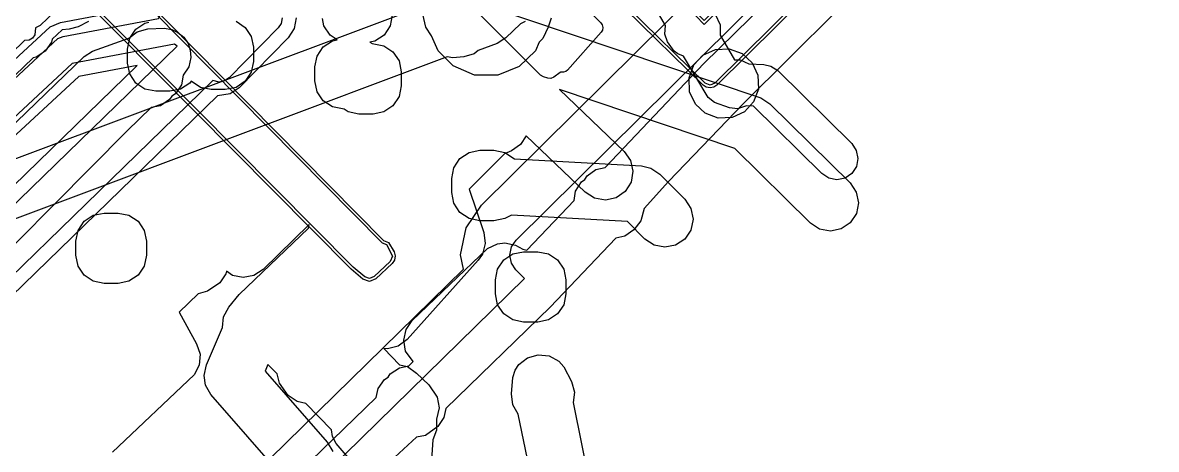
# Model space of a CAD drawing. Header units: metres. Extents: x -2677 to -840, y 169 to 1487.
# Drawn here: x -1861.6 to -1781.2, y 1042.6 to 1072.9 of the extents above; entities that cross this region are included whole.
import ezdxf

# ---------------------------------------------------------------- set-up
doc = ezdxf.new("R2010")
doc.units = ezdxf.units.M
doc.layers.add('AI_GREENING_EXCLUSIONS', color=1, linetype='Continuous')
doc.layers.add('AI_GREENING_LAWN', color=82, linetype='Continuous')

msp = doc.modelspace()

# ---------------------------------------------------------------- linework, layer by layer
at = {"layer": 'AI_GREENING_EXCLUSIONS'}
for points in [[(-1877.361, 1057.528), (-1829.964, 1075.315), (-1814.938, 1089.47), (-1814.379, 1090.111), (-1814.136, 1090.226), (-1813.064, 1091.236), (-1812.017, 1092.312), (-1811.908, 1092.531), (-1811.292, 1093.057), (-1797.693, 1107.037), (-1789.216, 1134.775), (-1789.302, 1135.074), (-1789.312, 1135.851), (-1789.154, 1136.615), (-1788.948, 1136.916), (-1788.531, 1138.401), (-1788.224, 1138.958), (-1787.193, 1140.102), (-1787.048, 1140.435), (-1786.488, 1140.977), (-1785.822, 1141.386), (-1785.269, 1141.539), (-1770.808, 1157.005)], [(-1877.361, 1057.528), (-1829.964, 1075.315), (-1814.938, 1089.47), (-1814.379, 1090.111), (-1814.136, 1090.226), (-1813.064, 1091.236), (-1812.017, 1092.312), (-1811.908, 1092.531), (-1811.292, 1093.057), (-1797.693, 1107.037), (-1789.216, 1134.775), (-1789.302, 1135.074), (-1789.312, 1135.851), (-1789.154, 1136.615), (-1788.948, 1136.916), (-1788.531, 1138.401), (-1788.224, 1138.958), (-1787.193, 1140.102), (-1787.048, 1140.435), (-1786.488, 1140.977), (-1785.822, 1141.386), (-1785.269, 1141.539), (-1770.808, 1157.005)], [(-1889.817, 997.099), (-1830.346, 1055.367), (-1830.546, 1056.397), (-1830.158, 1058.303), (-1829.068, 1059.921), (-1776.569, 1111.896), (-1774.949, 1112.968), (-1773.035, 1113.343), (-1771.123, 1112.956), (-1769.504, 1111.867), (-1733.33, 1075.426), (-1733.524, 1076.532), (-1733.099, 1078.436), (-1731.979, 1080.033), (-1730.155, 1081.775), (-1728.508, 1082.822), (-1726.587, 1083.158), (-1724.683, 1082.734), (-1723.127, 1081.643)], [(-1887.368, 994.599), (-1826.012, 1054.714), (-1826.612, 1055.317), (-1826.934, 1055.805), (-1827.046, 1056.378), (-1826.929, 1056.951), (-1826.602, 1057.437), (-1774.106, 1109.409), (-1773.62, 1109.73), (-1773.043, 1109.843), (-1772.472, 1109.727), (-1771.987, 1109.4), (-1763.3, 1100.586), (-1720.313, 1057.43), (-1674.307, 1010.97)], [(-1775.941, 1104.497), (-1812.346, 1068.454), (-1812.572, 1068.305), (-1812.837, 1068.252), (-1813.103, 1068.303), (-1813.329, 1068.452), (-1818.839, 1073.85), (-1818.991, 1074.071), (-1819.048, 1074.332), (-1819.004, 1074.596), (-1818.863, 1074.824), (-1817.667, 1076.09), (-1817.248, 1076.3), (-1816.794, 1076.334), (-1816.355, 1076.192), (-1816.075, 1075.986), (-1813.248, 1073.05), (-1777.233, 1108.705)], [(-1775.939, 1104.78), (-1812.487, 1068.596), (-1812.838, 1068.452), (-1813.189, 1068.595), (-1818.699, 1073.993), (-1818.807, 1074.15), (-1818.817, 1074.526), (-1817.652, 1075.843), (-1817.211, 1076.103), (-1816.646, 1076.1), (-1816.219, 1075.847), (-1813.252, 1072.765), (-1777.093, 1108.563)], [(-1872.385, 1094.252), (-1836.018, 1057.42), (-1835.669, 1057.274), (-1835.263, 1056.612), (-1835.183, 1056.321), (-1835.233, 1056.023), (-1835.403, 1055.774), (-1836.551, 1054.699), (-1837.009, 1054.511), (-1837.477, 1054.672), (-1838.317, 1055.373), (-1874.361, 1091.772)], [(-1842.68, 1040.291), (-1836.53, 1046.261), (-1836.394, 1046.905), (-1835.952, 1047.548), (-1835.695, 1047.715), (-1835.534, 1047.952), (-1834.88, 1048.378), (-1834.221, 1048.502), (-1833.899, 1048.815), (-1834.442, 1049.557), (-1834.581, 1050.325), (-1834.414, 1051.087), (-1833.969, 1051.728), (-1828.634, 1056.849), (-1827.928, 1057.182), (-1827.407, 1057.241), (-1826.644, 1057.075), (-1826.13, 1056.786), (-1825.851, 1056.722), (-1822.492, 1060.264), (-1822.382, 1060.914), (-1821.968, 1061.575), (-1821.718, 1061.752), (-1821.567, 1061.995), (-1820.931, 1062.448), (-1820.278, 1062.599), (-1813.27, 1069.989), (-1803.398, 1079.673)], [(-1865.05, 1066.276), (-1859.125, 1071.763), (-1858.763, 1071.909), (-1851.997, 1073.182), (-1851.756, 1073.654), (-1851.131, 1074.379), (-1864.727, 1078.514)], [(-1865.73, 1067.008), (-1859.672, 1072.601), (-1858.948, 1072.892), (-1853.166, 1073.98), (-1865.084, 1077.58)], [(-1800.656, 1076.898), (-1810.435, 1067.166), (-1815.781, 1061.6), (-1817.522, 1059.692), (-1817.743, 1058.809), (-1818.254, 1058.171), (-1818.89, 1057.721), (-1819.53, 1057.575), (-1824.174, 1052.68), (-1831.588, 1045.483), (-1831.726, 1044.843), (-1832.169, 1044.201), (-1833.036, 1043.57), (-1833.682, 1043.451), (-1835.51, 1041.746)], [(-1812.462, 1073.5), (-1812.115, 1072.728), (-1812.126, 1071.993), (-1811.101, 1070.236), (-1810.69, 1070.244), (-1810.083, 1069.972), (-1809.009, 1069.915), (-1808.524, 1069.806), (-1808.035, 1069.484), (-1802.782, 1064.294), (-1802.454, 1063.809), (-1802.337, 1063.236), (-1802.447, 1062.661), (-1802.77, 1062.173), (-1803.254, 1061.845), (-1803.828, 1061.727), (-1804.402, 1061.838), (-1804.891, 1062.16), (-1809.739, 1066.95), (-1810.244, 1066.977), (-1810.877, 1066.772), (-1811.457, 1066.846), (-1812.512, 1067.213), (-1812.98, 1067.564), (-1814.729, 1070.502), (-1815.132, 1070.67), (-1815.392, 1070.873), (-1815.855, 1071.517), (-1816.045, 1072.07), (-1815.998, 1072.678), (-1815.998, 1072.678), (-1817.613, 1075.486)], [(-1824.103, 1073.217), (-1824.315, 1072.562), (-1824.708, 1071.772), (-1824.96, 1071.502), (-1825.23, 1070.894), (-1826.374, 1069.771), (-1827.896, 1069.151), (-1829.557, 1069.167), (-1831.066, 1069.814), (-1832.146, 1070.894), (-1832.608, 1071.96), (-1833.011, 1072.562), (-1833.472, 1074.658)], [(-1859.301, 1073.724), (-1860.378, 1072.688), (-1860.707, 1072.522), (-1860.77, 1072.017), (-1860.926, 1071.793), (-1861.156, 1071.645), (-1861.495, 1071.613), (-1864.337, 1068.877)], [(-1829.322, 1074.288), (-1809.236, 1067.551), (-1808.585, 1067.122), (-1802.896, 1061.498), (-1802.459, 1060.852), (-1802.302, 1060.087), (-1802.45, 1059.321), (-1802.88, 1058.67), (-1803.526, 1058.233), (-1804.29, 1058.076), (-1805.057, 1058.224), (-1805.708, 1058.654), (-1811.067, 1063.95), (-1823.527, 1068.127), (-1818.925, 1063.73), (-1818.477, 1063.091), (-1818.307, 1062.329), (-1818.442, 1061.56), (-1818.86, 1060.902), (-1819.499, 1060.454), (-1820.261, 1060.284), (-1821.03, 1060.419), (-1821.688, 1060.838), (-1825.887, 1064.849), (-1826.289, 1064.229), (-1826.931, 1063.786), (-1827.435, 1063.568), (-1829.931, 1061.06), (-1828.89, 1057.981), (-1828.789, 1057.207), (-1828.992, 1056.453), (-1829.295, 1056.006), (-1834.344, 1050.37), (-1834.968, 1049.901), (-1835.724, 1049.707), (-1835.984, 1049.744), (-1834.881, 1048.583), (-1834.309, 1048.452), (-1833.673, 1048), (-1832.806, 1047.162), (-1832.215, 1046.284), (-1832.074, 1045.516), (-1832.254, 1044.728), (-1832.243, 1043.946), (-1832.521, 1043.247), (-1833.056, 1034.993)], [(-1825.964, 1072.965), (-1826.294, 1072.809), (-1827.324, 1071.809), (-1827.95, 1071.413), (-1829.293, 1070.911), (-1829.574, 1070.681), (-1830.321, 1070.456), (-1831.099, 1070.398), (-1831.501, 1070.466), (-1873.905, 1054.552)], [(-1825.964, 1072.965), (-1826.294, 1072.809), (-1827.324, 1071.809), (-1827.95, 1071.413), (-1829.293, 1070.911), (-1829.574, 1070.681), (-1830.321, 1070.456), (-1831.099, 1070.398), (-1831.501, 1070.466), (-1873.905, 1054.552)], [(-1843.214, 1073.22), (-1843.287, 1072.837), (-1843.501, 1072.51), (-1846.98, 1068.966), (-1847.303, 1068.746), (-1847.685, 1068.667), (-1848.121, 1068.774), (-1872.41, 1045.148)], [(-1842.214, 1073.229), (-1842.36, 1072.463), (-1842.787, 1071.81), (-1846.267, 1068.265), (-1846.911, 1067.826), (-1847.8, 1067.69), (-1871.047, 1045.079)], [(-1856.959, 1072.97), (-1857.686, 1072.596), (-1858.338, 1072.414), (-1858.836, 1072.368), (-1859.53, 1071.717), (-1859.578, 1071.497), (-1860.024, 1070.856), (-1860.681, 1070.435), (-1860.881, 1070.399), (-1863.489, 1067.906)], [(-1846.484, 1072.985), (-1845.835, 1072.551), (-1845.401, 1071.902), (-1845.249, 1071.137), (-1845.249, 1070.137), (-1845.401, 1069.372), (-1845.835, 1068.723), (-1846.484, 1068.289), (-1847.249, 1068.137), (-1848.249, 1068.137), (-1849.014, 1068.289), (-1849.672, 1068.736), (-1849.766, 1068.595), (-1850.415, 1068.161), (-1851.18, 1068.009), (-1852.18, 1068.009), (-1852.945, 1068.161), (-1853.594, 1068.595), (-1854.028, 1069.244), (-1854.18, 1070.009), (-1854.18, 1071.009), (-1854.028, 1071.774), (-1853.594, 1072.423), (-1852.945, 1072.857), (-1852.676, 1072.91)], [(-1835.391, 1073.418), (-1835.543, 1072.653), (-1835.977, 1072.004), (-1836.626, 1071.57), (-1836.977, 1071.5), (-1836.824, 1071.398), (-1835.99, 1071.246), (-1835.341, 1070.812), (-1834.907, 1070.163), (-1834.755, 1069.398), (-1834.755, 1068.398), (-1834.907, 1067.633), (-1835.341, 1066.984), (-1835.99, 1066.55), (-1836.755, 1066.398), (-1837.755, 1066.398), (-1838.52, 1066.55), (-1838.812, 1066.745), (-1839.646, 1066.897), (-1840.295, 1067.331), (-1840.729, 1067.98), (-1840.881, 1068.745), (-1840.881, 1069.745), (-1840.729, 1070.51), (-1840.295, 1071.159), (-1839.646, 1071.593), (-1839.295, 1071.663), (-1839.805, 1072.004), (-1840.239, 1072.653), (-1840.345, 1073.185)], [(-1862.723, 1065.201), (-1857.266, 1070.494), (-1856.666, 1070.866), (-1854.097, 1071.776), (-1853.502, 1072.236), (-1852.749, 1072.44), (-1851.574, 1072.506), (-1851.043, 1072.405), (-1850.605, 1072.196), (-1850.193, 1071.846), (-1849.889, 1071.4), (-1849.727, 1070.942), (-1849.683, 1070.403), (-1849.831, 1069.746), (-1850.229, 1069.148), (-1850.36, 1068.481), (-1850.791, 1067.83), (-1851.045, 1067.659), (-1851.203, 1067.42), (-1851.849, 1066.983), (-1852.506, 1066.849), (-1854.214, 1065.206), (-1867.182, 1052.135)], [(-1876.543, 1046.038), (-1850.669, 1071.205), (-1850.849, 1071.363), (-1858.109, 1069.997), (-1863.688, 1064.811)], [(-1877.241, 1046.755), (-1853.5, 1069.847), (-1857.639, 1069.068), (-1863.007, 1064.078)], [(-1843.021, 1040.465), (-1848.261, 1046.462), (-1848.65, 1047.138), (-1848.755, 1047.812), (-1848.589, 1048.574), (-1847.435, 1051.233), (-1847.366, 1051.982), (-1847.003, 1052.672), (-1846.253, 1053.576), (-1841.348, 1058.296), (-1841.294, 1058.54), (-1844.557, 1055.346), (-1845.21, 1054.919), (-1845.977, 1054.775), (-1846.741, 1054.936), (-1847.162, 1055.223), (-1847.199, 1055.053), (-1847.644, 1054.412), (-1848.51, 1053.807), (-1849.178, 1053.622), (-1850.526, 1052.32), (-1849.278, 1050.081), (-1849.039, 1049.339), (-1849.101, 1048.561), (-1849.457, 1047.866), (-1855.256, 1042.386)], [(-1838.209, 1041.638), (-1839.366, 1042.996), (-1839.645, 1043.489), (-1839.708, 1043.954), (-1841.531, 1045.833), (-1842.138, 1045.964), (-1842.78, 1046.407), (-1843.387, 1047.272), (-1843.574, 1047.94), (-1844.216, 1048.603), (-1844.417, 1048.141), (-1840.009, 1043.097), (-1839.62, 1042.421)], [(-1824.9, 1037.545), (-1826.457, 1045.086), (-1826.832, 1045.738), (-1826.932, 1046.511), (-1826.838, 1047.685), (-1826.666, 1048.197), (-1826.399, 1048.603), (-1825.788, 1049.088), (-1825.037, 1049.302), (-1825.037, 1049.302), (-1824.262, 1049.213), (-1823.58, 1048.834), (-1823.219, 1048.432), (-1822.668, 1047.392), (-1822.454, 1046.642), (-1822.54, 1045.894), (-1820.72, 1036.849)]]:
    msp.add_lwpolyline(points, dxfattribs=at)
for points in [[(-1872.67, 1094.256), (-1836.117, 1057.235), (-1835.799, 1057.122), (-1835.383, 1056.311), (-1835.54, 1055.92), (-1836.688, 1054.845), (-1837.015, 1054.71), (-1837.349, 1054.825), (-1838.175, 1055.514), (-1874.218, 1091.913), (-1874.931, 1092.851), (-1875.142, 1093.443), (-1875.132, 1094.383), (-1875, 1094.703), (-1873.491, 1096.333), (-1872.627, 1097.139), (-1872.254, 1097.145), (-1872.093, 1097.045), (-1871.286, 1096.3), (-1871.173, 1096.135), (-1871.174, 1095.743), (-1872.67, 1094.256)], [(-1809.404, 1068.17), (-1809.745, 1067.253), (-1810.392, 1066.554), (-1811.274, 1066.145), (-1812.26, 1066.106), (-1813.177, 1066.447), (-1813.876, 1067.094), (-1814.285, 1067.976), (-1814.324, 1068.962), (-1813.983, 1069.879), (-1813.336, 1070.578), (-1812.454, 1070.987), (-1811.468, 1071.026), (-1810.551, 1070.685), (-1809.852, 1070.038), (-1809.443, 1069.156), (-1809.404, 1068.17)], [(-1829.173, 1063.82), (-1828.173, 1063.82), (-1827.408, 1063.668), (-1826.706, 1063.212), (-1817.698, 1062.705), (-1817.04, 1062.554), (-1816.392, 1062.118), (-1814.621, 1060.337), (-1814.189, 1059.687), (-1814.039, 1058.921), (-1814.194, 1058.156), (-1814.629, 1057.508), (-1815.279, 1057.077), (-1816.045, 1056.927), (-1816.81, 1057.081), (-1817.458, 1057.517), (-1818.688, 1058.755), (-1826.931, 1059.219), (-1827.408, 1058.972), (-1828.173, 1058.82), (-1829.173, 1058.82), (-1829.938, 1058.972), (-1830.587, 1059.406), (-1831.021, 1060.055), (-1831.173, 1060.82), (-1831.173, 1061.82), (-1831.021, 1062.585), (-1830.587, 1063.234), (-1829.938, 1063.668), (-1829.173, 1063.82)], [(-1853.434, 1054.951), (-1854.083, 1054.517), (-1854.848, 1054.365), (-1855.848, 1054.365), (-1856.613, 1054.517), (-1857.262, 1054.951), (-1857.696, 1055.6), (-1857.848, 1056.365), (-1857.848, 1057.365), (-1857.696, 1058.13), (-1857.262, 1058.779), (-1856.613, 1059.213), (-1855.848, 1059.365), (-1854.848, 1059.365), (-1854.083, 1059.213), (-1853.434, 1058.779), (-1853, 1058.13), (-1852.848, 1057.365), (-1852.848, 1056.365), (-1853, 1055.6), (-1853.434, 1054.951)], [(-1823.653, 1052.201), (-1824.302, 1051.767), (-1825.067, 1051.615), (-1826.067, 1051.615), (-1826.832, 1051.767), (-1827.481, 1052.201), (-1827.915, 1052.85), (-1828.067, 1053.615), (-1828.067, 1054.615), (-1827.915, 1055.38), (-1827.481, 1056.029), (-1826.832, 1056.463), (-1826.067, 1056.615), (-1825.067, 1056.615), (-1824.302, 1056.463), (-1823.653, 1056.029), (-1823.219, 1055.38), (-1823.067, 1054.615), (-1823.067, 1053.615), (-1823.219, 1052.85), (-1823.653, 1052.201)]]:
    msp.add_lwpolyline(points, close=True, dxfattribs=at)
at = {"layer": 'AI_GREENING_LAWN'}
msp.add_lwpolyline([(-1855.749, 1108.234), (-1820.592, 1072.884), (-1820.487, 1072.729), (-1820.446, 1072.546), (-1820.476, 1072.361), (-1820.572, 1072.2), (-1822.942, 1069.522), (-1822.942, 1069.522), (-1823.071, 1069.418), (-1823.228, 1069.361), (-1823.389, 1069.36), (-1823.44, 1069.358), (-1823.482, 1069.338), (-1823.919, 1069.018), (-1824.131, 1068.929), (-1824.36, 1068.944), (-1824.652, 1069.033), (-1824.86, 1069.158), (-1835.618, 1079.923)], dxfattribs=at)

doc.saveas('drawing.dxf')
